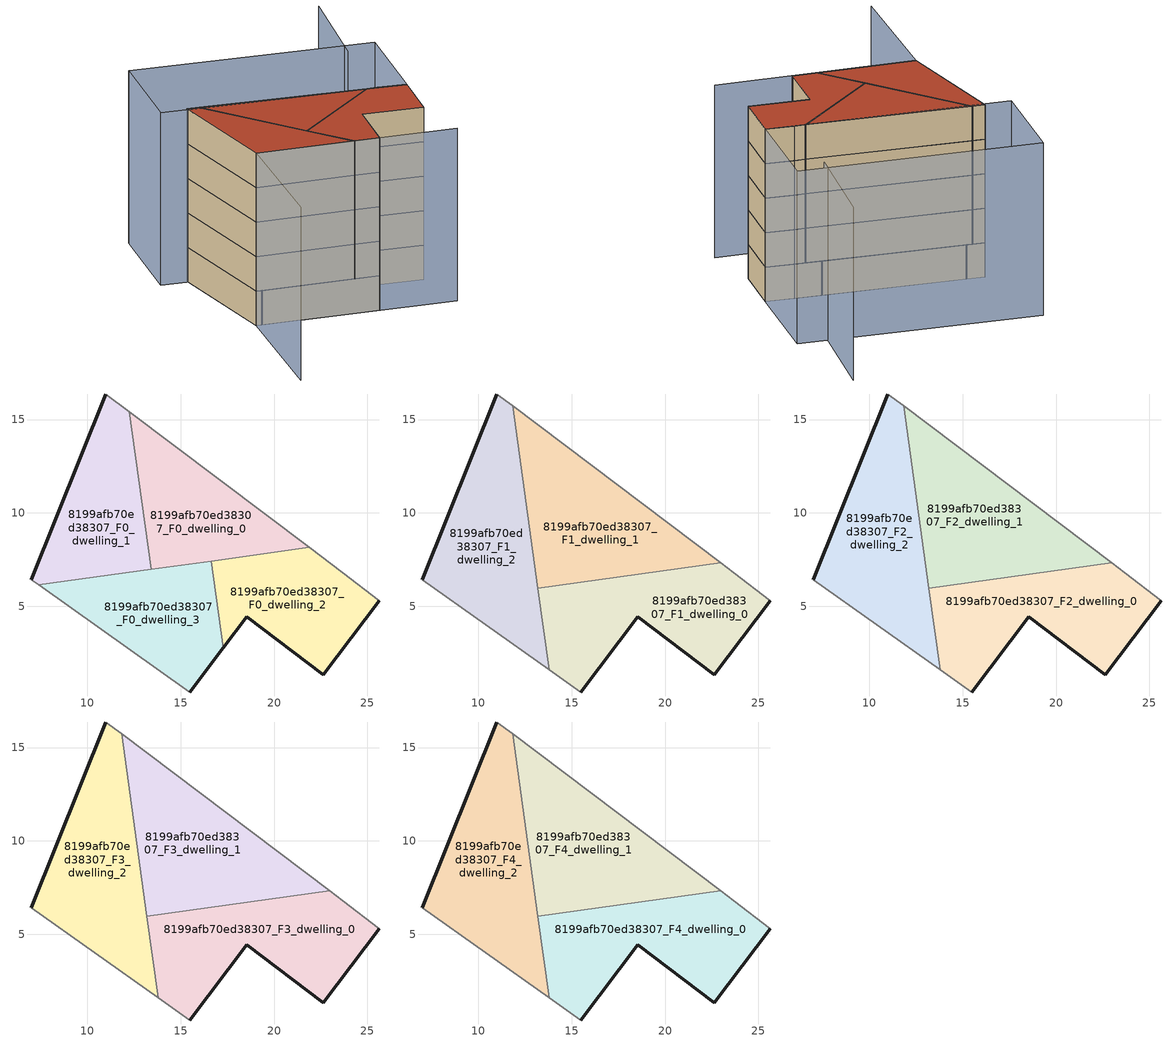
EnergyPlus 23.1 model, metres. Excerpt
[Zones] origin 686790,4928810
8199afb70ed38307_F0_dwelling_0
 floor ground (EU_floor_Construction): 21.9,8.15 12.25,15.43 13.42,6.98 z0
 wall to 8199afb70ed38307_F0_dwelling_1 (EU_wall_Construction): 13.42,6.98 12.25,15.43 z0:3
 wall adiabatic (EU_wall_Construction): 12.25,15.43 21.9,8.15 z0:3
 wall to 8199afb70ed38307_F0_dwelling_2 (EU_wall_Construction): 21.9,8.15 16.63,7.42 z0:3
 wall to 8199afb70ed38307_F0_dwelling_3 (EU_wall_Construction): 16.63,7.42 13.42,6.98 z0:3
 ceiling adiabatic (EU_roof_Construction): 21.89,8.15 13.42,6.98 12.25,15.43 z3
8199afb70ed38307_F0_dwelling_1
 floor ground (EU_floor_Construction): 13.42,6.98 12.25,15.43 11,16.37 7.01,6.43 7.41,6.15 z0
 wall outside (EU_wall_Construction): 7.01,6.43 11,16.37 z0:3
 wall adiabatic (EU_wall_Construction): 11,16.37 12.25,15.43 / 7.41,6.15 7.01,6.43 z0:3
 wall to 8199afb70ed38307_F0_dwelling_3 (EU_wall_Construction): 13.42,6.98 7.41,6.15 z0:3
8199afb70ed38307_F0_dwelling_2
 floor ground (EU_floor_Construction): 22.63,1.35 25.63,5.3 23.68,6.81 21.9,8.15 16.63,7.42 17.27,2.78 18.54,4.45 z0
 wall outside (EU_wall_Construction): 25.63,5.3 22.63,1.35 18.54,4.45 17.27,2.78 z0:3
 wall to 8199afb70ed38307_F0_dwelling_3 (EU_wall_Construction): 17.27,2.78 16.63,7.42 z0:3
 wall adiabatic (EU_wall_Construction): 21.9,8.15 23.68,6.81 25.63,5.3 z0:3
8199afb70ed38307_F0_dwelling_3
 floor ground (EU_floor_Construction): 15.49,0.42 17.27,2.78 16.63,7.42 7.41,6.15 z0
 wall outside (EU_wall_Construction): 17.27,2.78 15.49,0.42 z0:3
 wall adiabatic (EU_wall_Construction): 15.49,0.42 7.41,6.15 z0:3
 ceiling adiabatic (EU_roof_Construction): 16.63,7.42 16.76,6.47 13.19,5.98 13.8,1.62 15.49,0.42 7.41,6.15 z3
8199afb70ed38307_F1_dwelling_0
 floor to 8199afb70ed38307_F0_dwelling_2 (EU_floor_Construction): 22.63,1.35 25.63,5.3 23.68,6.81 22.98,7.34 16.76,6.47 17.27,2.78 18.54,4.45 z3
 floor to 8199afb70ed38307_F0_dwelling_3 (EU_floor_Construction): 15.49,0.42 17.27,2.78 16.76,6.47 13.19,5.98 13.8,1.62 z3
 wall outside (EU_wall_Construction): 25.63,5.3 22.63,1.35 18.54,4.45 15.49,0.42 z3:6
 wall to 8199afb70ed38307_F1_dwelling_1 (EU_wall_Construction): 13.19,5.98 22.98,7.34 z3:6
 wall adiabatic (EU_wall_Construction): 22.98,7.34 23.68,6.81 25.63,5.3 / 15.49,0.42 13.8,1.62 z3:6
 wall to 8199afb70ed38307_F1_dwelling_2 (EU_wall_Construction): 13.8,1.62 13.19,5.98 z3:6
8199afb70ed38307_F1_dwelling_1
 floor to 8199afb70ed38307_F0_dwelling_2 (EU_floor_Construction): 22.98,7.34 21.89,8.15 16.63,7.42 16.76,6.47 z3
 floor to 8199afb70ed38307_F0_dwelling_1 (EU_floor_Construction): 13.42,6.98 12.25,15.43 11.84,15.73 13.06,6.93 z3
 floor adiabatic (EU_floor_Construction): 21.89,8.15 11.84,15.73 12.25,15.43 13.42,6.98 13.06,6.93 13.19,5.98 16.76,6.47 16.63,7.42 z3
 wall adiabatic (EU_wall_Construction): 11.84,15.73 22.98,7.34 z3:6
 wall to 8199afb70ed38307_F1_dwelling_2 (EU_wall_Construction): 13.19,5.98 11.84,15.73 z3:6
8199afb70ed38307_F1_dwelling_2
 floor to 8199afb70ed38307_F0_dwelling_1 (EU_floor_Construction): 13.06,6.93 11.84,15.73 11,16.37 7.01,6.43 7.41,6.15 z3
 floor adiabatic (EU_floor_Construction): 13.8,1.62 13.06,6.93 7.41,6.15 z3
 wall outside (EU_wall_Construction): 7.01,6.43 11,16.37 z3:6
 wall adiabatic (EU_wall_Construction): 11,16.37 11.84,15.73 / 13.8,1.62 7.01,6.43 z3:6
8199afb70ed38307_F2_dwelling_0
 floor to 8199afb70ed38307_F1_dwelling_0 (EU_floor_Construction): 22.63,1.35 25.63,5.3 23.68,6.81 22.98,7.34 13.19,5.98 13.8,1.62 15.49,0.42 18.54,4.45 z6
 wall outside (EU_wall_Construction): 25.63,5.3 22.63,1.35 18.54,4.45 15.49,0.42 z6:9
 wall to 8199afb70ed38307_F2_dwelling_1 (EU_wall_Construction): 13.19,5.98 22.98,7.34 z6:9
 wall adiabatic (EU_wall_Construction): 22.98,7.34 23.68,6.81 25.63,5.3 / 15.49,0.42 13.8,1.62 z6:9
 wall to 8199afb70ed38307_F2_dwelling_2 (EU_wall_Construction): 13.8,1.62 13.19,5.98 z6:9
8199afb70ed38307_F2_dwelling_1
 floor to 8199afb70ed38307_F1_dwelling_1 (EU_floor_Construction): 22.98,7.34 11.84,15.73 13.19,5.98 z6
 wall adiabatic (EU_wall_Construction): 11.84,15.73 22.98,7.34 z6:9
 wall to 8199afb70ed38307_F2_dwelling_2 (EU_wall_Construction): 13.19,5.98 11.84,15.73 z6:9
8199afb70ed38307_F2_dwelling_2
 floor to 8199afb70ed38307_F1_dwelling_2 (EU_floor_Construction): 13.8,1.62 11.84,15.73 11,16.37 7.01,6.43 z6
 wall outside (EU_wall_Construction): 7.01,6.43 11,16.37 z6:9
 wall adiabatic (EU_wall_Construction): 11,16.37 11.84,15.73 / 13.8,1.62 7.01,6.43 z6:9
8199afb70ed38307_F3_dwelling_0
 floor to 8199afb70ed38307_F2_dwelling_0 (EU_floor_Construction): 22.63,1.35 25.63,5.3 23.68,6.81 22.98,7.34 13.19,5.98 13.8,1.62 15.49,0.42 18.54,4.45 z9
 wall outside (EU_wall_Construction): 25.63,5.3 22.63,1.35 18.54,4.45 15.49,0.42 z9:12
 wall to 8199afb70ed38307_F3_dwelling_1 (EU_wall_Construction): 13.19,5.98 22.98,7.34 z9:12
 wall adiabatic (EU_wall_Construction): 22.98,7.34 23.68,6.81 25.63,5.3 / 15.49,0.42 13.8,1.62 z9:12
 wall to 8199afb70ed38307_F3_dwelling_2 (EU_wall_Construction): 13.8,1.62 13.19,5.98 z9:12
8199afb70ed38307_F3_dwelling_1
 floor to 8199afb70ed38307_F2_dwelling_1 (EU_floor_Construction): 22.98,7.34 11.84,15.73 13.19,5.98 z9
 wall adiabatic (EU_wall_Construction): 11.84,15.73 22.98,7.34 z9:12
 wall to 8199afb70ed38307_F3_dwelling_2 (EU_wall_Construction): 13.19,5.98 11.84,15.73 z9:12
8199afb70ed38307_F3_dwelling_2
 floor to 8199afb70ed38307_F2_dwelling_2 (EU_floor_Construction): 13.8,1.62 11.84,15.73 11,16.37 7.01,6.43 z9
 wall outside (EU_wall_Construction): 7.01,6.43 11,16.37 z9:12
 wall adiabatic (EU_wall_Construction): 11,16.37 11.84,15.73 / 13.8,1.62 7.01,6.43 z9:12
8199afb70ed38307_F4_dwelling_0
 floor to 8199afb70ed38307_F3_dwelling_0 (EU_floor_Construction): 22.63,1.35 25.63,5.3 23.68,6.81 22.98,7.34 13.19,5.98 13.8,1.62 15.49,0.42 18.54,4.45 z12
 wall outside (EU_wall_Construction): 25.63,5.3 22.63,1.35 18.54,4.45 15.49,0.42 z12:15
 wall to 8199afb70ed38307_F4_dwelling_1 (EU_wall_Construction): 13.19,5.98 22.98,7.34 z12:15
 wall adiabatic (EU_wall_Construction): 22.98,7.34 23.68,6.81 25.63,5.3 / 15.49,0.42 13.8,1.62 z12:15
 wall to 8199afb70ed38307_F4_dwelling_2 (EU_wall_Construction): 13.8,1.62 13.19,5.98 z12:15
 roof outside (EU_roof_Construction): 23.68,6.81 25.63,5.3 22.63,1.35 18.54,4.45 15.49,0.42 13.8,1.62 13.19,5.98 22.98,7.34 z15
8199afb70ed38307_F4_dwelling_1
 floor to 8199afb70ed38307_F3_dwelling_1 (EU_floor_Construction): 22.98,7.34 11.84,15.73 13.19,5.98 z12
 wall adiabatic (EU_wall_Construction): 11.84,15.73 22.98,7.34 z12:15
 wall to 8199afb70ed38307_F4_dwelling_2 (EU_wall_Construction): 13.19,5.98 11.84,15.73 z12:15
 roof outside (EU_roof_Construction): 22.98,7.34 13.19,5.98 11.84,15.73 z15
8199afb70ed38307_F4_dwelling_2
 floor to 8199afb70ed38307_F3_dwelling_2 (EU_floor_Construction): 13.8,1.62 11.84,15.73 11,16.37 7.01,6.43 z12
 wall outside (EU_wall_Construction): 7.01,6.43 11,16.37 z12:15
 wall adiabatic (EU_wall_Construction): 11,16.37 11.84,15.73 / 13.8,1.62 7.01,6.43 z12:15
 roof outside (EU_roof_Construction): 11.84,15.73 13.8,1.62 7.01,6.43 11,16.37 z15
shading: 0.25,-3.11 7.01,6.43 / 7.01,6.43 20.82,-3.36 / 34.26,20.59 28.2,13.16 / 31,12.54 25.63,5.3 / 25.63,5.3 9.1,17.55 / 9.1,17.55 14.47,24.79 / 14.47,24.79 31,12.54 z0:15
[Building]
EU S2 Campaign: North Axis=0; Terrain=City; Solar Distribution=FullExterior
[Site:Location]
Bologna: Latitude=44.5; Longitude=11.25; Time Zone=1; Elevation=37
[SizingPeriod:WeatherFileDays]
AnnualSizingPeriod: Begin Month=1; Begin Day of Month=1; End Month=12; End Day of Month=31; Day of Week for Start Day=Monday; Use Weather File Daylight Saving Period=No; Use Weather File Rain and Snow Indicators=No
[MATERIAL]
EU_InternalMass_Material: Roughness=MediumRough; Thickness=0.1; Conductivity=1; Density=1800; Specific Heat=900; Thermal Absorptance=0.9; Solar Absorptance=0.7; Visible Absorptance=0.7
[MATERIAL:NOMASS] Roughness=MediumRough; Thermal Absorptance=0.9; Solar Absorptance=0.7; Visible Absorptance=0.7
Name | Thermal Resistance
EU_wall_NoMass | 0.905828
EU_roof_NoMass | 0.37593
EU_floor_NoMass | 0.67114
[CONSTRUCTION]
EU_wall_Construction: EU_wall_NoMass
EU_roof_Construction: EU_roof_NoMass
EU_floor_Construction: EU_floor_NoMass
EU_InternalMass_Construction: EU_InternalMass_Material
[ZONE] Type=1; Multiplier=1; Ceiling Height=autocalculate; Floor Area=autocalculate; Part of Total Floor Area=Yes
Name | Volume
8199afb70ed38307_F0_dwelling_0 | 109.443
8199afb70ed38307_F1_dwelling_0; 8199afb70ed38307_F2_dwelling_0; 8199afb70ed38307_F3_dwelling_0; 8199afb70ed38307_F4_dwelling_0 | 145.934
8199afb70ed38307_F0_dwelling_1 | 109.461
8199afb70ed38307_F1_dwelling_1; 8199afb70ed38307_F2_dwelling_1; 8199afb70ed38307_F3_dwelling_1; 8199afb70ed38307_F4_dwelling_1 | 145.927
8199afb70ed38307_F0_dwelling_2 | 109.45
8199afb70ed38307_F1_dwelling_2; 8199afb70ed38307_F2_dwelling_2; 8199afb70ed38307_F3_dwelling_2; 8199afb70ed38307_F4_dwelling_2 | 145.937
8199afb70ed38307_F0_dwelling_3 | 109.457
[INTERNALMASS] Construction=EU_InternalMass_Construction
Name | Zone or ZoneList | Surface Area
8199afb70ed38307_F0_dwelling_0_EU_InternalMass | 8199afb70ed38307_F0_dwelling_0 | 36.4809
8199afb70ed38307_F0_dwelling_1_EU_InternalMass | 8199afb70ed38307_F0_dwelling_1 | 36.4868
8199afb70ed38307_F0_dwelling_2_EU_InternalMass | 8199afb70ed38307_F0_dwelling_2 | 36.4831
8199afb70ed38307_F0_dwelling_3_EU_InternalMass | 8199afb70ed38307_F0_dwelling_3 | 36.4856
8199afb70ed38307_F1_dwelling_0_EU_InternalMass | 8199afb70ed38307_F1_dwelling_0 | 48.6442
8199afb70ed38307_F1_dwelling_1_EU_InternalMass | 8199afb70ed38307_F1_dwelling_1 | 48.6435
8199afb70ed38307_F1_dwelling_2_EU_InternalMass | 8199afb70ed38307_F1_dwelling_2 | 48.6452
8199afb70ed38307_F2_dwelling_0_EU_InternalMass | 8199afb70ed38307_F2_dwelling_0 | 48.6442
8199afb70ed38307_F2_dwelling_1_EU_InternalMass | 8199afb70ed38307_F2_dwelling_1 | 48.6435
8199afb70ed38307_F2_dwelling_2_EU_InternalMass | 8199afb70ed38307_F2_dwelling_2 | 48.6452
8199afb70ed38307_F3_dwelling_0_EU_InternalMass | 8199afb70ed38307_F3_dwelling_0 | 48.6442
8199afb70ed38307_F3_dwelling_1_EU_InternalMass | 8199afb70ed38307_F3_dwelling_1 | 48.6435
8199afb70ed38307_F3_dwelling_2_EU_InternalMass | 8199afb70ed38307_F3_dwelling_2 | 48.6452
8199afb70ed38307_F4_dwelling_0_EU_InternalMass | 8199afb70ed38307_F4_dwelling_0 | 48.6442
8199afb70ed38307_F4_dwelling_1_EU_InternalMass | 8199afb70ed38307_F4_dwelling_1 | 48.6435
8199afb70ed38307_F4_dwelling_2_EU_InternalMass | 8199afb70ed38307_F4_dwelling_2 | 48.6452
[OTHEREQUIPMENT] Fuel Type=Electricity; Design Level Calculation Method=Watts/Area; Power per Zone Floor Area=1; Fraction Latent=0; Fraction Radiant=0; Fraction Lost=0; Carbon Dioxide Generation Rate=0; EndUse Subcategory=EU_Step8_InternalGains
Name | Zone or ZoneList or Space or SpaceList | Schedule
EU_Step8_InternalGain_8199afb70ed38307_F0_dwelling_0_f000 | 8199afb70ed38307_F0_dwelling_0 | EU_Step8_GainSchedule_8199afb70ed38307_F0_dwelling_0_f000
EU_Step8_InternalGain_8199afb70ed38307_F0_dwelling_1_f000 | 8199afb70ed38307_F0_dwelling_1 | EU_Step8_GainSchedule_8199afb70ed38307_F0_dwelling_1_f000
EU_Step8_InternalGain_8199afb70ed38307_F0_dwelling_2_f000 | 8199afb70ed38307_F0_dwelling_2 | EU_Step8_GainSchedule_8199afb70ed38307_F0_dwelling_2_f000
EU_Step8_InternalGain_8199afb70ed38307_F0_dwelling_3_f000 | 8199afb70ed38307_F0_dwelling_3 | EU_Step8_GainSchedule_8199afb70ed38307_F0_dwelling_3_f000
EU_Step8_InternalGain_8199afb70ed38307_F1_dwelling_0_f000 | 8199afb70ed38307_F1_dwelling_0 | EU_Step8_GainSchedule_8199afb70ed38307_F1_dwelling_0_f000
EU_Step8_InternalGain_8199afb70ed38307_F1_dwelling_1_f000 | 8199afb70ed38307_F1_dwelling_1 | EU_Step8_GainSchedule_8199afb70ed38307_F1_dwelling_1_f000
EU_Step8_InternalGain_8199afb70ed38307_F1_dwelling_2_f000 | 8199afb70ed38307_F1_dwelling_2 | EU_Step8_GainSchedule_8199afb70ed38307_F1_dwelling_2_f000
EU_Step8_InternalGain_8199afb70ed38307_F2_dwelling_0_f000 | 8199afb70ed38307_F2_dwelling_0 | EU_Step8_GainSchedule_8199afb70ed38307_F2_dwelling_0_f000
EU_Step8_InternalGain_8199afb70ed38307_F2_dwelling_1_f000 | 8199afb70ed38307_F2_dwelling_1 | EU_Step8_GainSchedule_8199afb70ed38307_F2_dwelling_1_f000
EU_Step8_InternalGain_8199afb70ed38307_F2_dwelling_2_f000 | 8199afb70ed38307_F2_dwelling_2 | EU_Step8_GainSchedule_8199afb70ed38307_F2_dwelling_2_f000
EU_Step8_InternalGain_8199afb70ed38307_F3_dwelling_0_f000 | 8199afb70ed38307_F3_dwelling_0 | EU_Step8_GainSchedule_8199afb70ed38307_F3_dwelling_0_f000
EU_Step8_InternalGain_8199afb70ed38307_F3_dwelling_1_f000 | 8199afb70ed38307_F3_dwelling_1 | EU_Step8_GainSchedule_8199afb70ed38307_F3_dwelling_1_f000
EU_Step8_InternalGain_8199afb70ed38307_F3_dwelling_2_f000 | 8199afb70ed38307_F3_dwelling_2 | EU_Step8_GainSchedule_8199afb70ed38307_F3_dwelling_2_f000
EU_Step8_InternalGain_8199afb70ed38307_F4_dwelling_0_f000 | 8199afb70ed38307_F4_dwelling_0 | EU_Step8_GainSchedule_8199afb70ed38307_F4_dwelling_0_f000
EU_Step8_InternalGain_8199afb70ed38307_F4_dwelling_1_f000 | 8199afb70ed38307_F4_dwelling_1 | EU_Step8_GainSchedule_8199afb70ed38307_F4_dwelling_1_f000
EU_Step8_InternalGain_8199afb70ed38307_F4_dwelling_2_f000 | 8199afb70ed38307_F4_dwelling_2 | EU_Step8_GainSchedule_8199afb70ed38307_F4_dwelling_2_f000
[ZONEVENTILATION:DESIGNFLOWRATE] Schedule=EU_AlwaysOn; Design Flow Rate Calculation Method=AirChanges/Hour; Air Changes per Hour=0.73129; Ventilation Type=Natural; Fan Pressure Rise=0; Fan Total Efficiency=1; Constant Term Coefficient=1; Temperature Term Coefficient=0; Velocity Term Coefficient=0; Velocity Squared Term Coefficient=0; Minimum Indoor Temperature=-100; Maximum Indoor Temperature=100; Delta Temperature=-100; Minimum Outdoor Temperature=-100; Maximum Outdoor Temperature=100; Maximum Wind Speed=40
Name | Zone or ZoneList or Space or SpaceList
EU_ConstantAir_8199afb70ed38307_F0_dwelling_0 | 8199afb70ed38307_F0_dwelling_0
EU_ConstantAir_8199afb70ed38307_F0_dwelling_1 | 8199afb70ed38307_F0_dwelling_1
EU_ConstantAir_8199afb70ed38307_F0_dwelling_2 | 8199afb70ed38307_F0_dwelling_2
EU_ConstantAir_8199afb70ed38307_F0_dwelling_3 | 8199afb70ed38307_F0_dwelling_3
EU_ConstantAir_8199afb70ed38307_F1_dwelling_0 | 8199afb70ed38307_F1_dwelling_0
EU_ConstantAir_8199afb70ed38307_F1_dwelling_1 | 8199afb70ed38307_F1_dwelling_1
EU_ConstantAir_8199afb70ed38307_F1_dwelling_2 | 8199afb70ed38307_F1_dwelling_2
EU_ConstantAir_8199afb70ed38307_F2_dwelling_0 | 8199afb70ed38307_F2_dwelling_0
EU_ConstantAir_8199afb70ed38307_F2_dwelling_1 | 8199afb70ed38307_F2_dwelling_1
EU_ConstantAir_8199afb70ed38307_F2_dwelling_2 | 8199afb70ed38307_F2_dwelling_2
EU_ConstantAir_8199afb70ed38307_F3_dwelling_0 | 8199afb70ed38307_F3_dwelling_0
EU_ConstantAir_8199afb70ed38307_F3_dwelling_1 | 8199afb70ed38307_F3_dwelling_1
EU_ConstantAir_8199afb70ed38307_F3_dwelling_2 | 8199afb70ed38307_F3_dwelling_2
EU_ConstantAir_8199afb70ed38307_F4_dwelling_0 | 8199afb70ed38307_F4_dwelling_0
EU_ConstantAir_8199afb70ed38307_F4_dwelling_1 | 8199afb70ed38307_F4_dwelling_1
EU_ConstantAir_8199afb70ed38307_F4_dwelling_2 | 8199afb70ed38307_F4_dwelling_2
[HVACTEMPLATE:THERMOSTAT] Constant Heating Setpoint=20; Constant Cooling Setpoint=50
EU_HeatOnly_8199afb70ed38307_F0_dwelling_0; EU_HeatOnly_8199afb70ed38307_F0_dwelling_1; EU_HeatOnly_8199afb70ed38307_F0_dwelling_2; EU_HeatOnly_8199afb70ed38307_F0_dwelling_3; EU_HeatOnly_8199afb70ed38307_F1_dwelling_0; EU_HeatOnly_8199afb70ed38307_F1_dwelling_1; EU_HeatOnly_8199afb70ed38307_F1_dwelling_2; EU_HeatOnly_8199afb70ed38307_F2_dwelling_0; EU_HeatOnly_8199afb70ed38307_F2_dwelling_1; EU_HeatOnly_8199afb70ed38307_F2_dwelling_2; EU_HeatOnly_8199afb70ed38307_F3_dwelling_0; EU_HeatOnly_8199afb70ed38307_F3_dwelling_1; EU_HeatOnly_8199afb70ed38307_F3_dwelling_2; EU_HeatOnly_8199afb70ed38307_F4_dwelling_0; EU_HeatOnly_8199afb70ed38307_F4_dwelling_1; EU_HeatOnly_8199afb70ed38307_F4_dwelling_2
[HVACTEMPLATE:ZONE:IDEALLOADSAIRSYSTEM] System Availability Schedule=EU_AlwaysOn; Maximum Heating Supply Air Temperature=50; Minimum Cooling Supply Air Temperature=13; Maximum Heating Supply Air Humidity Ratio=0.0156; Minimum Cooling Supply Air Humidity Ratio=0.0077; Heating Limit=NoLimit; Cooling Limit=NoLimit; Heating Availability Schedule=EU_AlwaysOn; Cooling Availability Schedule=EU_CoolingOff; Dehumidification Control Type=ConstantSensibleHeatRatio; Cooling Sensible Heat Ratio=0.7; Dehumidification Setpoint=60; Humidification Control Type=None; Humidification Setpoint=30; Outdoor Air Method=None; Outdoor Air Flow Rate per Person=0.00944; Outdoor Air Flow Rate per Zone Floor Area=0; Outdoor Air Flow Rate per Zone=0; Demand Controlled Ventilation Type=None; Outdoor Air Economizer Type=NoEconomizer; Heat Recovery Type=None; Sensible Heat Recovery Effectiveness=0.7; Latent Heat Recovery Effectiveness=0.65
Name | Template Thermostat
8199afb70ed38307_F0_dwelling_0 | EU_HeatOnly_8199afb70ed38307_F0_dwelling_0
8199afb70ed38307_F0_dwelling_1 | EU_HeatOnly_8199afb70ed38307_F0_dwelling_1
8199afb70ed38307_F0_dwelling_2 | EU_HeatOnly_8199afb70ed38307_F0_dwelling_2
8199afb70ed38307_F0_dwelling_3 | EU_HeatOnly_8199afb70ed38307_F0_dwelling_3
8199afb70ed38307_F1_dwelling_0 | EU_HeatOnly_8199afb70ed38307_F1_dwelling_0
8199afb70ed38307_F1_dwelling_1 | EU_HeatOnly_8199afb70ed38307_F1_dwelling_1
8199afb70ed38307_F1_dwelling_2 | EU_HeatOnly_8199afb70ed38307_F1_dwelling_2
8199afb70ed38307_F2_dwelling_0 | EU_HeatOnly_8199afb70ed38307_F2_dwelling_0
8199afb70ed38307_F2_dwelling_1 | EU_HeatOnly_8199afb70ed38307_F2_dwelling_1
8199afb70ed38307_F2_dwelling_2 | EU_HeatOnly_8199afb70ed38307_F2_dwelling_2
8199afb70ed38307_F3_dwelling_0 | EU_HeatOnly_8199afb70ed38307_F3_dwelling_0
8199afb70ed38307_F3_dwelling_1 | EU_HeatOnly_8199afb70ed38307_F3_dwelling_1
8199afb70ed38307_F3_dwelling_2 | EU_HeatOnly_8199afb70ed38307_F3_dwelling_2
8199afb70ed38307_F4_dwelling_0 | EU_HeatOnly_8199afb70ed38307_F4_dwelling_0
8199afb70ed38307_F4_dwelling_1 | EU_HeatOnly_8199afb70ed38307_F4_dwelling_1
8199afb70ed38307_F4_dwelling_2 | EU_HeatOnly_8199afb70ed38307_F4_dwelling_2
[SIZING:ZONE] Zone Cooling Design Supply Air Temperature Input Method=SupplyAirTemperature; Zone Cooling Design Supply Air Temperature=13; Zone Heating Design Supply Air Temperature Input Method=SupplyAirTemperature; Zone Heating Design Supply Air Temperature=50; Zone Cooling Design Supply Air Humidity Ratio=0.008; Zone Heating Design Supply Air Humidity Ratio=0.008; Cooling Design Air Flow Method=DesignDay; Cooling Design Air Flow Rate=0; Cooling Minimum Air Flow per Zone Floor Area=0.000762; Cooling Minimum Air Flow=0; Cooling Minimum Air Flow Fraction=0.2; Heating Design Air Flow Method=DesignDay; Heating Design Air Flow Rate=0; Heating Maximum Air Flow per Zone Floor Area=0.002032; Heating Maximum Air Flow=0.141576; Heating Maximum Air Flow Fraction=0.3; Account for Dedicated Outdoor Air System=No; Dedicated Outdoor Air System Control Strategy=NeutralSupplyAir; Dedicated Outdoor Air Low Setpoint Temperature for Design=autosize; Dedicated Outdoor Air High Setpoint Temperature for Design=autosize; Zone Load Sizing Method=Sensible Load Only No Latent Load; Zone Latent Cooling Design Supply Air Humidity Ratio Input Method=HumidityRatioDifference; Zone Cooling Design Supply Air Humidity Ratio Difference=0.005; Zone Latent Heating Design Supply Air Humidity Ratio Input Method=HumidityRatioDifference; Zone Humidification Design Supply Air Humidity Ratio Difference=0.005
8199afb70ed38307_F0_dwelling_0; 8199afb70ed38307_F0_dwelling_1; 8199afb70ed38307_F0_dwelling_2; 8199afb70ed38307_F0_dwelling_3; 8199afb70ed38307_F1_dwelling_0; 8199afb70ed38307_F1_dwelling_1; 8199afb70ed38307_F1_dwelling_2; 8199afb70ed38307_F2_dwelling_0; 8199afb70ed38307_F2_dwelling_1; 8199afb70ed38307_F2_dwelling_2; 8199afb70ed38307_F3_dwelling_0; 8199afb70ed38307_F3_dwelling_1; 8199afb70ed38307_F3_dwelling_2; 8199afb70ed38307_F4_dwelling_0; 8199afb70ed38307_F4_dwelling_1; 8199afb70ed38307_F4_dwelling_2
[SCHEDULE:CONSTANT]
Name | Hourly Value
EU_AlwaysOn | 1
EU_CoolingOff | 0
[SCHEDULE:FILE] Column Number=1; Rows to Skip at Top=0; Number of Hours of Data=8760; Column Separator=Comma; Interpolate to Timestep=No; Minutes per Item=60; Adjust Schedule for Daylight Savings=Yes
Name | File
EU_Step8_GainSchedule_8199afb70ed38307_F0_dwelling_0_f000 | ../../schedules/8199afb70ed38307/8199afb70ed38307_F0_dwelling_0_f000_gain.csv
EU_Step8_GainSchedule_8199afb70ed38307_F0_dwelling_1_f000 | ../../schedules/8199afb70ed38307/8199afb70ed38307_F0_dwelling_1_f000_gain.csv
EU_Step8_GainSchedule_8199afb70ed38307_F0_dwelling_2_f000 | ../../schedules/8199afb70ed38307/8199afb70ed38307_F0_dwelling_2_f000_gain.csv
EU_Step8_GainSchedule_8199afb70ed38307_F0_dwelling_3_f000 | ../../schedules/8199afb70ed38307/8199afb70ed38307_F0_dwelling_3_f000_gain.csv
EU_Step8_GainSchedule_8199afb70ed38307_F1_dwelling_0_f000 | ../../schedules/8199afb70ed38307/8199afb70ed38307_F1_dwelling_0_f000_gain.csv
EU_Step8_GainSchedule_8199afb70ed38307_F1_dwelling_1_f000 | ../../schedules/8199afb70ed38307/8199afb70ed38307_F1_dwelling_1_f000_gain.csv
EU_Step8_GainSchedule_8199afb70ed38307_F1_dwelling_2_f000 | ../../schedules/8199afb70ed38307/8199afb70ed38307_F1_dwelling_2_f000_gain.csv
EU_Step8_GainSchedule_8199afb70ed38307_F2_dwelling_0_f000 | ../../schedules/8199afb70ed38307/8199afb70ed38307_F2_dwelling_0_f000_gain.csv
EU_Step8_GainSchedule_8199afb70ed38307_F2_dwelling_1_f000 | ../../schedules/8199afb70ed38307/8199afb70ed38307_F2_dwelling_1_f000_gain.csv
EU_Step8_GainSchedule_8199afb70ed38307_F2_dwelling_2_f000 | ../../schedules/8199afb70ed38307/8199afb70ed38307_F2_dwelling_2_f000_gain.csv
EU_Step8_GainSchedule_8199afb70ed38307_F3_dwelling_0_f000 | ../../schedules/8199afb70ed38307/8199afb70ed38307_F3_dwelling_0_f000_gain.csv
EU_Step8_GainSchedule_8199afb70ed38307_F3_dwelling_1_f000 | ../../schedules/8199afb70ed38307/8199afb70ed38307_F3_dwelling_1_f000_gain.csv
EU_Step8_GainSchedule_8199afb70ed38307_F3_dwelling_2_f000 | ../../schedules/8199afb70ed38307/8199afb70ed38307_F3_dwelling_2_f000_gain.csv
EU_Step8_GainSchedule_8199afb70ed38307_F4_dwelling_0_f000 | ../../schedules/8199afb70ed38307/8199afb70ed38307_F4_dwelling_0_f000_gain.csv
EU_Step8_GainSchedule_8199afb70ed38307_F4_dwelling_1_f000 | ../../schedules/8199afb70ed38307/8199afb70ed38307_F4_dwelling_1_f000_gain.csv
EU_Step8_GainSchedule_8199afb70ed38307_F4_dwelling_2_f000 | ../../schedules/8199afb70ed38307/8199afb70ed38307_F4_dwelling_2_f000_gain.csv
